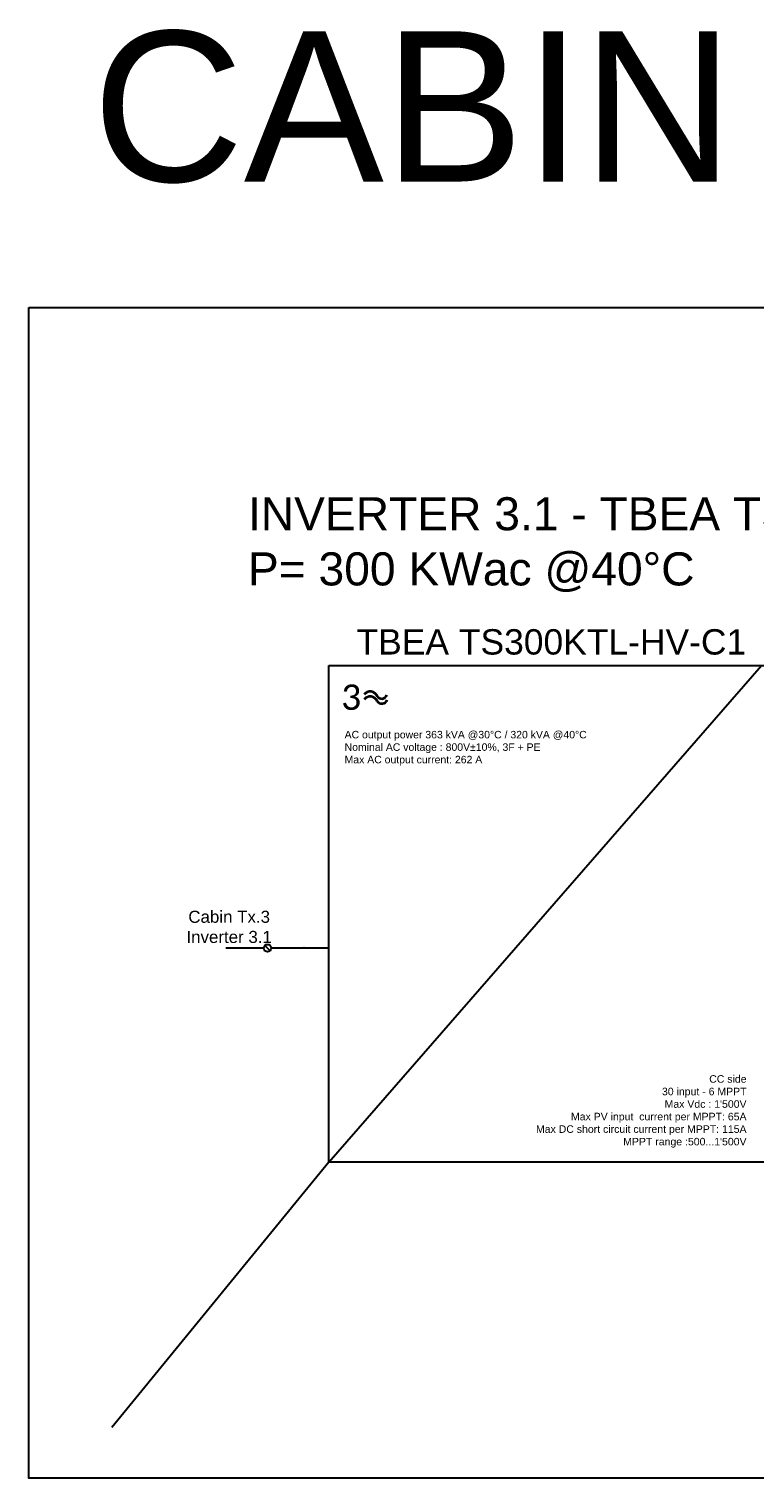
# Model space of a CAD drawing. Header units: millimetres. Extents: x 14856 to 141494, y 133975 to 167686.
# Drawn here: x 14856 to 19681, y 133975 to 143614 of the extents above; entities that cross this region are included whole.
import ezdxf

# ---------------------------------------------------------------- set-up
doc = ezdxf.new("R2010")
doc.units = ezdxf.units.MM
doc.styles.add('Legend', font='calibri.ttf')
doc.styles.get("Standard").update_dxf_attribs({"font": 'arial.ttf'})

# ---------------------------------------------------------------- blocks, each defined once
blk = doc.blocks.new('P00102')
at = {"color": 1, "linetype": 'ByBlock', "lineweight": 25}
for p, q in [((0, 3.6), (-3.6, -3.6)), ((1.8, 3.6), (-1.8, -3.6)), ((3.6, 3.6), (0, -3.6))]:
    blk.add_line(p, q, dxfattribs=at)

msp = doc.modelspace()

# ---------------------------------------------------------------- linework, layer by layer
msp.add_lwpolyline([(16852.3, 139379.2), (20532.4, 139379.2), (20532.4, 136074.8), (16852.3, 136074.8)], close=True)
for points in [[(16852.3, 136074.8), (19730.6, 139379.2)], [(16460.4, 137482.7), (16425.7, 137517.4)], [(16852.3, 137500.1), (16467.6, 137500.1)]]:
    msp.add_lwpolyline(points)
at = {"color": 4}
msp.add_lwpolyline([(16418.5, 137500.1), (16166.3, 137500.1)], dxfattribs=at)
msp.add_circle((16443.1, 137500.1), 24.6)
at = {"lineweight": 35}
for centre, radius, start, end in [((17125.9, 139156.7), 50.1, 22.57714, 141.98736), ((17126.7, 139123.8), 50.1, 22.57714, 141.98736), ((17203.1, 139195.3), 36.5, 211.99625, 342.61742), ((17203.9, 139162.4), 36.5, 211.99625, 342.61742)]:
    msp.add_arc(centre, radius, start, end, dxfattribs=at)
at = {"layer": 'Defpoints', "color": 1}
msp.add_line((16852.3, 136074.8), (15406.8, 134311), dxfattribs=at)
msp.add_lwpolyline([(14856.1, 141762.2), (26917.6, 141762.2), (26917.6, 133974.8), (14856.1, 133974.8)], close=True, dxfattribs=at)

# ---------------------------------------------------------------- block references
msp.add_blockref('P00102', (16687.9, 137499.9))

# ---------------------------------------------------------------- texts
for s, insert, char_height, width, attachment_point in [('CABIN 3', (15277.2, 143599.2), 1000, 9076.374, 1), ('INVERTER 3.1 - TBEA TS300KTL-HV-C1 - P= 365,4 KWp - P= 300 KWac @40°C', (16313.1, 140499.2), 220, 8459.921, 1), ('TBEA TS300KTL-HV-C1', (17035.6, 139621.4), 168.704, 3487.591, 1), ('AC output power 363 kVA @30°C / 320 kVA @40°C\\PNominal AC voltage : 800V±10%, 3F + PE \\PMax AC output current: 262 A', (16956.4, 138944.9), 49.772, 2205.222, 1), ('\\pxqc;Cabin Tx.3\\PInverter 3.1', (15732.8, 137748.6), 80.476, 910.842, 1), ("CC side\\P30 input - 6 MPPT \\PMax Vdc : 1'500V\\PMax PV input  current per MPPT: 65A\\PMax DC short circuit current per MPPT: 115A \\PMPPT range :500...1'500V ", (19630.9, 136654.4), 50, 1795.436, 3)]:
    msp.add_mtext(s, dxfattribs=dict(insert=insert, char_height=char_height, width=width, attachment_point=attachment_point))
at = {"insert": (16933.6, 139253.6), "char_height": 168.7, "width": 2757.721, "attachment_point": 1, "style": 'Legend'}
msp.add_mtext('3', dxfattribs=at)

doc.saveas('drawing.dxf')
